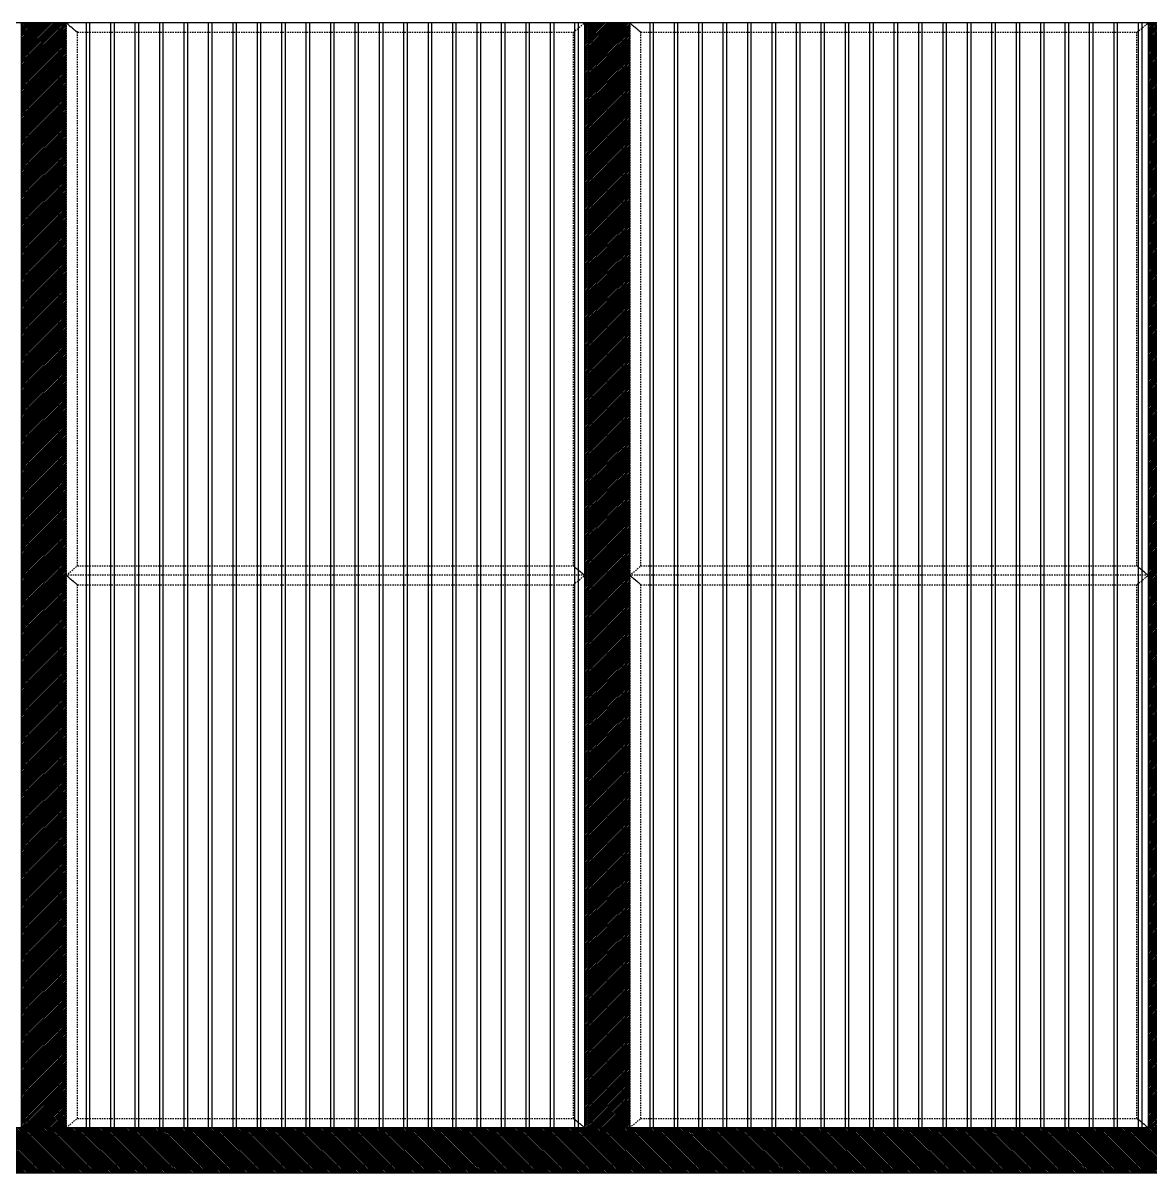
# Model space of a CAD drawing. Header units: millimetres. Extents: x 3774 to 718460, y -768339 to 192544.
# Drawn here: x 394901 to 397901, y -722367 to -719317 of the extents above; entities that cross this region are included whole.
import ezdxf
from ezdxf.xclip import XClip

# ---------------------------------------------------------------- set-up
doc = ezdxf.new("R2010")
doc.units = ezdxf.units.MM
doc.header["$XCLIPFRAME"] = 0
doc.set_wipeout_variables(frame=1)
for name, pattern in [('TA_GL_000.70000', [1.925, 0.7, -0.175, 0.175, -0.175, 0.7]), ('TA_HL_001.00000', [6.5, 3.55, -2.95]), ('XKITLINE00', [0]), ('XKITLINE02', [4, 2, -2])]:
    doc.linetypes.add(name, pattern=pattern)
for name, color, linetype in [('000 - 0_SYM_DWG_GRIDLINE_MAIN_COLOR_251', 7, 'Continuous'), ('010 - ASPG_EXTR_MAIN_COLOR_2', 7, 'Continuous'), ('010 - ASPG_EXTR_WIPEOUT_', 7, 'Continuous'), ('010 - ASPG_FRAMING_MAIN_COLOR_1', 7, 'Continuous'), ('010 - ASPG_FRAMING_MAIN_COLOR_2', 7, 'Continuous'), ('010 - ASPG_FRAMING_SUB_COLOR_2', 7, 'Continuous'), ('010 - ASPG_FRAMING_SUB_COLOR_3', 7, 'Continuous'), ('010 - ASPG_FRAMING_WIPEOUT_', 7, 'Continuous')]:
    doc.layers.add(name, color=color, linetype=linetype)
doc.layers.add('000_AREA_ASPG_AREA_HATCH_', color=7, linetype='Continuous', plot=False)
doc.layers.add('000_AREA_ASPG_AREA_MAIN_COLOR_1', color=7, linetype='Continuous', plot=False)
doc.layers.add('Bolt', color=7, linetype='Continuous', lineweight=0)
doc.layers.add('Part', color=7, linetype='Continuous', lineweight=0)
doc.styles.add('TA', font='', dxfattribs={"height": 4.5})
doc.styles.get('TA').set_extended_font_data('Cordia New')

# ---------------------------------------------------------------- blocks, each defined once
blk = doc.blocks.new('*U5902')
at = {"layer": '000 - 0_SYM_DWG_GRIDLINE_MAIN_COLOR_251', "color": 7, "linetype": 'ByBlock', "ltscale": 5}
blk.add_line((10, 0), (-759, 0), dxfattribs=at)
at = {"color": 7, "style": 'TA', "flags": 1}
blk.add_attdef('LOCATION', (6, -6), '', height=4.5, rotation=270, dxfattribs=at)
blk = doc.blocks.new('W-1-PP19-SE-ENT3_20260407-104913_PP19_ENT3_ELE1_DIMS_1')
at = {"layer": '000 - 0_SYM_DWG_GRIDLINE_MAIN_COLOR_251', "color": 7, "linetype": 'TA_GL_000.70000', "xscale": 50.00000000000003, "yscale": 50.00000000000003, "zscale": 50.00000000000003, "rotation": 180}
for p in [(-27800, 114550), (-27800, 111800)]:
    blk.add_blockref('*U5902', p, dxfattribs=at)
blk = doc.blocks.new('*A6183500')
at = {"layer": 'Part', "color": 7, "linetype": 'XKITLINE00', "lineweight": 0}
for p, q in [((2179.569525, -60.453462), (2328.969438, -60.453462)), ((2179.569525, -65.253462), (2328.969438, -65.253462))]:
    blk.add_line(p, q, dxfattribs=at)
blk = doc.blocks.new('*A6193501')
at = {"layer": 'Part', "color": 7, "linetype": 'XKITLINE00', "lineweight": 0}
blk.add_line((2179.569525, -82.453462), (2328.969438, -82.453462), dxfattribs=at)
blk = doc.blocks.new('*A7053587')
at = {"layer": 'Part', "color": 7, "linetype": 'XKITLINE00', "lineweight": 0}
blk.add_line((2216.769525, -82.453462), (2216.769525, -65.253462), dxfattribs=at)
blk = doc.blocks.new('*A7073589')
at = {"layer": 'Part', "color": 7, "linetype": 'XKITLINE00', "lineweight": 0}
blk.add_line((2238.369525, -82.453462), (2238.369525, -65.253462), dxfattribs=at)
blk = doc.blocks.new('*A11554037')
at = {"layer": 'Part', "color": 7, "linetype": 'XKITLINE00', "lineweight": 0}
for p, q in [((2238.209518, -80.053462), (2216.929525, -80.053462)), ((2216.929525, -80.573462), (2216.929525, -80.053462)), ((2238.209518, -80.573462), (2238.209518, -80.053462)), ((2238.209518, -80.573462), (2216.929525, -80.573462))]:
    blk.add_line(p, q, dxfattribs=at)
blk = doc.blocks.new('*A11584040')
at = {"layer": 'Part', "color": 7, "linetype": 'XKITLINE00', "lineweight": 0}
for p, q in [((2234.929603, -82.453462), (2235.089603, -82.293462)), ((2235.089603, -82.293462), (2236.849603, -82.293462)), ((2236.849603, -82.293462), (2237.009603, -82.453462))]:
    blk.add_line(p, q, dxfattribs=at)
blk = doc.blocks.new('*A11594041')
at = {"layer": 'Part', "color": 7, "linetype": 'XKITLINE00', "lineweight": 0}
for p, q in [((2236.849603, -82.213462), (2235.089603, -82.213462)), ((2235.089603, -82.213462), (2235.089603, -82.293462)), ((2236.849603, -82.213462), (2236.849603, -82.293462)), ((2236.849603, -82.293462), (2235.089603, -82.293462))]:
    blk.add_line(p, q, dxfattribs=at)
blk = doc.blocks.new('*A11654047')
at = {"layer": 'Part', "color": 7, "linetype": 'XKITLINE00', "lineweight": 0}
for p, q in [((2238.209518, -68.053462), (2216.929525, -68.053462)), ((2216.929525, -68.573462), (2216.929525, -68.053462)), ((2238.209518, -68.573462), (2238.209518, -68.053462)), ((2238.209518, -68.573462), (2216.929525, -68.573462))]:
    blk.add_line(p, q, dxfattribs=at)
blk = doc.blocks.new('*A11664048')
at = {"layer": 'Part', "color": 7, "linetype": 'XKITLINE00', "lineweight": 0}
for p, q in [((2218.769603, -68.573462), (2218.769603, -68.621462)), ((2218.769603, -68.621462), (2219.569603, -68.621462)), ((2219.569603, -68.621462), (2219.569603, -68.573462))]:
    blk.add_line(p, q, dxfattribs=at)
blk = doc.blocks.new('*A11674049')
at = {"layer": 'Part', "color": 7, "linetype": 'XKITLINE00', "lineweight": 0}
for p, q in [((2219.145603, -69.421462), (2219.145603, -68.621462)), ((2219.145603, -68.621462), (2219.193603, -68.621462)), ((2219.193603, -69.421462), (2219.193603, -68.621462)), ((2219.145603, -68.861462), (2219.193603, -68.861462)), ((2219.145603, -69.421462), (2219.193603, -69.421462))]:
    blk.add_line(p, q, dxfattribs=at)
blk = doc.blocks.new('*A11704052')
at = {"layer": 'Part', "color": 7, "linetype": 'XKITLINE00', "lineweight": 0}
for p, q in [((2235.945603, -69.421462), (2235.945603, -68.621462)), ((2235.945603, -68.621462), (2235.993603, -68.621462)), ((2235.993603, -69.421462), (2235.993603, -68.621462)), ((2235.945603, -68.861462), (2235.993603, -68.861462)), ((2235.945603, -69.421462), (2235.993603, -69.421462))]:
    blk.add_line(p, q, dxfattribs=at)
blk = doc.blocks.new('*A11714053')
at = {"layer": 'Part', "color": 7, "linetype": 'XKITLINE00', "lineweight": 0}
for p, q in [((2235.569603, -68.573462), (2235.569603, -68.621462)), ((2235.569603, -68.621462), (2236.369603, -68.621462)), ((2236.369603, -68.621462), (2236.369603, -68.573462))]:
    blk.add_line(p, q, dxfattribs=at)
blk = doc.blocks.new('*A11724054')
at = {"layer": 'Part', "color": 7, "linetype": 'XKITLINE00', "lineweight": 0}
for p, q in [((2219.193603, -65.573462), (2219.193603, -65.493462)), ((2219.233603, -65.573462), (2219.233603, -65.533462)), ((2219.233603, -65.533462), (2219.673603, -65.533462)), ((2219.673603, -65.533462), (2219.673603, -65.493462))]:
    blk.add_line(p, q, dxfattribs=at)
blk = doc.blocks.new('*A11734055')
at = {"layer": 'Part', "color": 7, "linetype": 'XKITLINE00', "lineweight": 0}
for p, q in [((2218.289603, -65.413462), (2218.129603, -65.253462)), ((2220.209603, -65.253462), (2220.049603, -65.413462)), ((2220.049603, -65.413462), (2218.289603, -65.413462))]:
    blk.add_line(p, q, dxfattribs=at)
blk = doc.blocks.new('*A11744056')
at = {"layer": 'Part', "color": 7, "linetype": 'XKITLINE00', "lineweight": 0}
for p, q in [((2218.289603, -65.493462), (2218.289603, -65.413462)), ((2218.289603, -65.413462), (2220.049603, -65.413462)), ((2218.289603, -65.493462), (2220.049603, -65.493462)), ((2220.049603, -65.493462), (2220.049603, -65.413462))]:
    blk.add_line(p, q, dxfattribs=at)
blk = doc.blocks.new('*A11754057')
at = {"layer": 'Part', "color": 7, "linetype": 'XKITLINE00', "lineweight": 0}
for p, q in [((2235.993603, -65.573462), (2235.993603, -65.493462)), ((2236.033603, -65.573462), (2236.033603, -65.533462)), ((2236.033603, -65.533462), (2236.473603, -65.533462)), ((2236.473603, -65.533462), (2236.473603, -65.493462))]:
    blk.add_line(p, q, dxfattribs=at)
blk = doc.blocks.new('*A11764058')
at = {"layer": 'Part', "color": 7, "linetype": 'XKITLINE00', "lineweight": 0}
for p, q in [((2235.089603, -65.413462), (2234.929603, -65.253462)), ((2237.009603, -65.253462), (2236.849603, -65.413462)), ((2236.849603, -65.413462), (2235.089603, -65.413462))]:
    blk.add_line(p, q, dxfattribs=at)
blk = doc.blocks.new('*A11774059')
at = {"layer": 'Part', "color": 7, "linetype": 'XKITLINE00', "lineweight": 0}
for p, q in [((2235.089603, -65.493462), (2235.089603, -65.413462)), ((2235.089603, -65.413462), (2236.849603, -65.413462)), ((2235.089603, -65.493462), (2236.849603, -65.493462)), ((2236.849603, -65.493462), (2236.849603, -65.413462))]:
    blk.add_line(p, q, dxfattribs=at)
blk = doc.blocks.new('*A11954077')
at = {"layer": 'Bolt'}
for points in [[(2218.874, -68.573), (2218.874, -68.525), (2218.986, -68.525), (2218.986, -68.573)], [(2219.354, -68.573), (2219.354, -68.525), (2219.466, -68.525), (2219.466, -68.573)], [(2218.874, -68.621), (2218.874, -68.573), (2218.986, -68.573), (2218.986, -68.621)], [(2219.354, -68.621), (2219.354, -68.573), (2219.466, -68.573), (2219.466, -68.621)]]:
    blk.add_hatch(color=7, dxfattribs=at).paths.add_polyline_path(points, flags=17)
at = {"layer": 'Bolt', "color": 7, "linetype": 'XKITLINE00', "lineweight": 0}
for p, q in [((2218.874, -68.573), (2218.874, -68.525)), ((2218.93, -68.685), (2218.93, -68.341)), ((2218.986, -68.573), (2218.986, -68.525)), ((2219.354, -68.573), (2219.354, -68.525)), ((2219.41, -68.685), (2219.41, -68.341)), ((2219.466, -68.573), (2219.466, -68.525)), ((2218.874, -68.621), (2218.874, -68.573)), ((2218.986, -68.621), (2218.986, -68.573)), ((2219.354, -68.621), (2219.354, -68.573)), ((2219.466, -68.621), (2219.466, -68.573))]:
    blk.add_line(p, q, dxfattribs=at)
blk = doc.blocks.new('*A11974079')
at = {"layer": 'Bolt'}
for points in [[(2235.674, -68.573), (2235.674, -68.525), (2235.786, -68.525), (2235.786, -68.573)], [(2236.154, -68.573), (2236.154, -68.525), (2236.266, -68.525), (2236.266, -68.573)], [(2235.674, -68.621), (2235.674, -68.573), (2235.786, -68.573), (2235.786, -68.621)], [(2236.154, -68.621), (2236.154, -68.573), (2236.266, -68.573), (2236.266, -68.621)]]:
    blk.add_hatch(color=7, dxfattribs=at).paths.add_polyline_path(points, flags=17)
at = {"layer": 'Bolt', "color": 7, "linetype": 'XKITLINE00', "lineweight": 0}
for p, q in [((2235.674, -68.573), (2235.674, -68.525)), ((2235.73, -68.685), (2235.73, -68.341)), ((2235.786, -68.573), (2235.786, -68.525)), ((2236.154, -68.573), (2236.154, -68.525)), ((2236.21, -68.685), (2236.21, -68.341)), ((2236.266, -68.573), (2236.266, -68.525)), ((2235.674, -68.621), (2235.674, -68.573)), ((2235.786, -68.621), (2235.786, -68.573)), ((2236.154, -68.621), (2236.154, -68.573)), ((2236.266, -68.621), (2236.266, -68.573))]:
    blk.add_line(p, q, dxfattribs=at)
blk = doc.blocks.new('*A11984080')
at = {"layer": 'Bolt'}
for points in [[(2218.586, -65.413), (2218.586, -65.493), (2218.474, -65.493), (2218.474, -65.413)], [(2219.866, -65.413), (2219.866, -65.493), (2219.754, -65.493), (2219.754, -65.413)]]:
    blk.add_hatch(color=7, dxfattribs=at).paths.add_polyline_path(points, flags=17)
at = {"layer": 'Bolt', "color": 7, "linetype": 'XKITLINE00', "lineweight": 0}
for p, q in [((2218.53, -65.35), (2218.53, -65.693)), ((2219.81, -65.35), (2219.81, -65.693)), ((2218.474, -65.413), (2218.474, -65.493)), ((2218.586, -65.413), (2218.586, -65.493)), ((2219.754, -65.413), (2219.754, -65.493)), ((2219.866, -65.413), (2219.866, -65.493))]:
    blk.add_line(p, q, dxfattribs=at)
blk = doc.blocks.new('*A11994081')
at = {"layer": 'Bolt', "color": 7, "linetype": 'XKITLINE02', "lineweight": 0}
for p, q in [((2219.082243, -65.773462), (2219.425603, -65.773462)), ((2219.145603, -65.717462), (2219.193603, -65.717462)), ((2219.145603, -65.829462), (2219.193603, -65.829462)), ((2219.193603, -65.717462), (2219.233603, -65.717462)), ((2219.193603, -65.829462), (2219.233603, -65.829462))]:
    blk.add_line(p, q, dxfattribs=at)
blk = doc.blocks.new('*A12004082')
at = {"layer": 'Bolt'}
for points in [[(2235.386, -65.413), (2235.386, -65.493), (2235.274, -65.493), (2235.274, -65.413)], [(2236.666, -65.413), (2236.666, -65.493), (2236.554, -65.493), (2236.554, -65.413)]]:
    blk.add_hatch(color=7, dxfattribs=at).paths.add_polyline_path(points, flags=17)
at = {"layer": 'Bolt', "color": 7, "linetype": 'XKITLINE00', "lineweight": 0}
for p, q in [((2235.33, -65.35), (2235.33, -65.693)), ((2236.61, -65.35), (2236.61, -65.693)), ((2235.274, -65.413), (2235.274, -65.493)), ((2235.386, -65.413), (2235.386, -65.493)), ((2236.554, -65.413), (2236.554, -65.493)), ((2236.666, -65.413), (2236.666, -65.493))]:
    blk.add_line(p, q, dxfattribs=at)
blk = doc.blocks.new('*A12014083')
at = {"layer": 'Bolt', "color": 7, "linetype": 'XKITLINE02', "lineweight": 0}
for p, q in [((2235.882243, -65.773462), (2236.225603, -65.773462)), ((2235.945603, -65.717462), (2235.993603, -65.717462)), ((2235.945603, -65.829462), (2235.993603, -65.829462)), ((2235.993603, -65.717462), (2236.033603, -65.717462)), ((2235.993603, -65.829462), (2236.033603, -65.829462))]:
    blk.add_line(p, q, dxfattribs=at)
blk = doc.blocks.new('*A12104092')
at = {"layer": 'Part', "color": 7, "linetype": 'XKITLINE00', "lineweight": 0}
for p, q in [((2236.369603, -65.573462), (2235.569603, -65.573462)), ((2235.569603, -68.053462), (2235.569603, -65.573462)), ((2236.369603, -68.053462), (2236.369603, -65.573462)), ((2235.569603, -80.053462), (2235.569603, -68.621462)), ((2236.369603, -80.053462), (2236.369603, -68.621462)), ((2235.569603, -82.133462), (2235.569603, -80.621462)), ((2236.369603, -82.133462), (2236.369603, -80.621462)), ((2235.569603, -82.133462), (2236.369603, -82.133462))]:
    blk.add_line(p, q, dxfattribs=at)
blk = doc.blocks.new('*A12114093')
at = {"layer": 'Part', "color": 7, "linetype": 'XKITLINE00', "lineweight": 0}
for p, q in [((2219.569603, -65.573462), (2218.769603, -65.573462)), ((2218.769603, -68.053462), (2218.769603, -65.573462)), ((2219.569603, -68.053462), (2219.569603, -65.573462)), ((2218.769603, -80.053462), (2218.769603, -68.621462)), ((2219.569603, -80.053462), (2219.569603, -68.621462)), ((2218.769603, -82.133462), (2218.769603, -80.621462)), ((2219.569603, -82.133462), (2219.569603, -80.621462)), ((2218.769603, -82.133462), (2219.569603, -82.133462))]:
    blk.add_line(p, q, dxfattribs=at)
blk = doc.blocks.new('*A12164098')
at = {"layer": 'Part', "color": 7, "linetype": 'XKITLINE00', "lineweight": 0}
for p, q in [((2235.569603, -80.573462), (2235.569603, -80.621462)), ((2235.569603, -80.621462), (2236.369603, -80.621462)), ((2236.369603, -80.621462), (2236.369603, -80.573462))]:
    blk.add_line(p, q, dxfattribs=at)
blk = doc.blocks.new('*A12174099')
at = {"layer": 'Part', "color": 7, "linetype": 'XKITLINE00', "lineweight": 0}
for p, q in [((2235.945603, -81.421462), (2235.945603, -80.621462)), ((2235.945603, -80.621462), (2235.993603, -80.621462)), ((2235.993603, -81.421462), (2235.993603, -80.621462)), ((2235.945603, -80.861462), (2235.993603, -80.861462)), ((2235.945603, -81.421462), (2235.993603, -81.421462))]:
    blk.add_line(p, q, dxfattribs=at)
blk = doc.blocks.new('*A12184100')
at = {"layer": 'Part', "color": 7, "linetype": 'XKITLINE00', "lineweight": 0}
for p, q in [((2235.905603, -82.173462), (2235.465603, -82.173462)), ((2235.465603, -82.173462), (2235.465603, -82.213462)), ((2235.905603, -82.133462), (2235.905603, -82.173462)), ((2235.945603, -82.213462), (2235.945603, -82.133462))]:
    blk.add_line(p, q, dxfattribs=at)
blk = doc.blocks.new('*A12194101')
at = {"layer": 'Part', "color": 7, "linetype": 'XKITLINE00', "lineweight": 0}
for p, q in [((2219.145603, -81.421462), (2219.145603, -80.621462)), ((2219.145603, -80.621462), (2219.193603, -80.621462)), ((2219.193603, -81.421462), (2219.193603, -80.621462)), ((2219.145603, -80.861462), (2219.193603, -80.861462)), ((2219.145603, -81.421462), (2219.193603, -81.421462))]:
    blk.add_line(p, q, dxfattribs=at)
blk = doc.blocks.new('*A12204102')
at = {"layer": 'Part', "color": 7, "linetype": 'XKITLINE00', "lineweight": 0}
for p, q in [((2218.769603, -80.573462), (2218.769603, -80.621462)), ((2218.769603, -80.621462), (2219.569603, -80.621462)), ((2219.569603, -80.621462), (2219.569603, -80.573462))]:
    blk.add_line(p, q, dxfattribs=at)
blk = doc.blocks.new('*A12214103')
at = {"layer": 'Part', "color": 7, "linetype": 'XKITLINE00', "lineweight": 0}
for p, q in [((2218.129603, -82.453462), (2218.289603, -82.293462)), ((2218.289603, -82.293462), (2220.049603, -82.293462)), ((2220.049603, -82.293462), (2220.209603, -82.453462))]:
    blk.add_line(p, q, dxfattribs=at)
blk = doc.blocks.new('*A12224104')
at = {"layer": 'Part', "color": 7, "linetype": 'XKITLINE00', "lineweight": 0}
for p, q in [((2219.105603, -82.173462), (2218.665603, -82.173462)), ((2218.665603, -82.173462), (2218.665603, -82.213462)), ((2219.105603, -82.133462), (2219.105603, -82.173462)), ((2219.145603, -82.213462), (2219.145603, -82.133462))]:
    blk.add_line(p, q, dxfattribs=at)
blk = doc.blocks.new('*A12234105')
at = {"layer": 'Part', "color": 7, "linetype": 'XKITLINE00', "lineweight": 0}
for p, q in [((2220.049603, -82.213462), (2218.289603, -82.213462)), ((2218.289603, -82.213462), (2218.289603, -82.293462)), ((2220.049603, -82.213462), (2220.049603, -82.293462)), ((2220.049603, -82.293462), (2218.289603, -82.293462))]:
    blk.add_line(p, q, dxfattribs=at)
blk = doc.blocks.new('*A12394121')
at = {"layer": 'Bolt'}
for points in [[(2235.674, -80.573), (2235.674, -80.525), (2235.786, -80.525), (2235.786, -80.573)], [(2235.674, -80.621), (2235.674, -80.573), (2235.786, -80.573), (2235.786, -80.621)], [(2236.154, -80.573), (2236.154, -80.525), (2236.266, -80.525), (2236.266, -80.573)], [(2236.154, -80.621), (2236.154, -80.573), (2236.266, -80.573), (2236.266, -80.621)]]:
    blk.add_hatch(color=7, dxfattribs=at).paths.add_polyline_path(points, flags=17)
at = {"layer": 'Bolt', "color": 7, "linetype": 'XKITLINE00', "lineweight": 0}
for p, q in [((2235.73, -80.685), (2235.73, -80.341)), ((2236.21, -80.685), (2236.21, -80.341)), ((2235.674, -80.573), (2235.674, -80.525)), ((2235.674, -80.621), (2235.674, -80.573)), ((2235.786, -80.573), (2235.786, -80.525)), ((2235.786, -80.621), (2235.786, -80.573)), ((2236.154, -80.573), (2236.154, -80.525)), ((2236.154, -80.621), (2236.154, -80.573)), ((2236.266, -80.573), (2236.266, -80.525)), ((2236.266, -80.621), (2236.266, -80.573))]:
    blk.add_line(p, q, dxfattribs=at)
blk = doc.blocks.new('*A12404122')
at = {"layer": 'Bolt', "color": 7, "linetype": 'XKITLINE02', "lineweight": 0}
for p, q in [((2236.056963, -81.933462), (2235.713603, -81.933462)), ((2235.945603, -81.877462), (2235.905603, -81.877462)), ((2235.993603, -81.877462), (2235.945603, -81.877462)), ((2235.945603, -81.989462), (2235.905603, -81.989462)), ((2235.993603, -81.989462), (2235.945603, -81.989462))]:
    blk.add_line(p, q, dxfattribs=at)
blk = doc.blocks.new('*A12414123')
at = {"layer": 'Bolt'}
for points in [[(2235.386, -82.213), (2235.386, -82.293), (2235.274, -82.293), (2235.274, -82.213)], [(2236.666, -82.213), (2236.666, -82.293), (2236.554, -82.293), (2236.554, -82.213)]]:
    blk.add_hatch(color=7, dxfattribs=at).paths.add_polyline_path(points, flags=17)
at = {"layer": 'Bolt', "color": 7, "linetype": 'XKITLINE00', "lineweight": 0}
for p, q in [((2235.274, -82.293), (2235.274, -82.213)), ((2235.33, -82.357), (2235.33, -82.013)), ((2235.386, -82.293), (2235.386, -82.213)), ((2236.554, -82.293), (2236.554, -82.213)), ((2236.61, -82.357), (2236.61, -82.013)), ((2236.666, -82.293), (2236.666, -82.213))]:
    blk.add_line(p, q, dxfattribs=at)
blk = doc.blocks.new('*A12424124')
at = {"layer": 'Bolt'}
for points in [[(2218.874, -80.573), (2218.874, -80.525), (2218.986, -80.525), (2218.986, -80.573)], [(2218.874, -80.621), (2218.874, -80.573), (2218.986, -80.573), (2218.986, -80.621)], [(2219.354, -80.573), (2219.354, -80.525), (2219.466, -80.525), (2219.466, -80.573)], [(2219.354, -80.621), (2219.354, -80.573), (2219.466, -80.573), (2219.466, -80.621)]]:
    blk.add_hatch(color=7, dxfattribs=at).paths.add_polyline_path(points, flags=17)
at = {"layer": 'Bolt', "color": 7, "linetype": 'XKITLINE00', "lineweight": 0}
for p, q in [((2218.93, -80.685), (2218.93, -80.341)), ((2219.41, -80.685), (2219.41, -80.341)), ((2218.874, -80.573), (2218.874, -80.525)), ((2218.874, -80.621), (2218.874, -80.573)), ((2218.986, -80.573), (2218.986, -80.525)), ((2218.986, -80.621), (2218.986, -80.573)), ((2219.354, -80.573), (2219.354, -80.525)), ((2219.354, -80.621), (2219.354, -80.573)), ((2219.466, -80.573), (2219.466, -80.525)), ((2219.466, -80.621), (2219.466, -80.573))]:
    blk.add_line(p, q, dxfattribs=at)
blk = doc.blocks.new('*A12434125')
at = {"layer": 'Bolt', "color": 7, "linetype": 'XKITLINE02', "lineweight": 0}
for p, q in [((2219.256963, -81.933462), (2218.913603, -81.933462)), ((2219.145603, -81.877462), (2219.105603, -81.877462)), ((2219.193603, -81.877462), (2219.145603, -81.877462)), ((2219.145603, -81.989462), (2219.105603, -81.989462)), ((2219.193603, -81.989462), (2219.145603, -81.989462))]:
    blk.add_line(p, q, dxfattribs=at)
blk = doc.blocks.new('*A12444126')
at = {"layer": 'Bolt'}
for points in [[(2218.586, -82.213), (2218.586, -82.293), (2218.474, -82.293), (2218.474, -82.213)], [(2219.866, -82.213), (2219.866, -82.293), (2219.754, -82.293), (2219.754, -82.213)]]:
    blk.add_hatch(color=7, dxfattribs=at).paths.add_polyline_path(points, flags=17)
at = {"layer": 'Bolt', "color": 7, "linetype": 'XKITLINE00', "lineweight": 0}
for p, q in [((2218.474, -82.293), (2218.474, -82.213)), ((2218.53, -82.357), (2218.53, -82.013)), ((2218.586, -82.293), (2218.586, -82.213)), ((2219.754, -82.293), (2219.754, -82.213)), ((2219.81, -82.357), (2219.81, -82.013)), ((2219.866, -82.293), (2219.866, -82.213))]:
    blk.add_line(p, q, dxfattribs=at)
blk = doc.blocks.new('W-1-PP19-SE-ENT3_20260407-111149_PP19_ENT3_SE_ELE3')
at = {"color": 7, "lineweight": 0, "xscale": 125, "yscale": 125, "zscale": 125}
for name in ['*A6183500', '*A7053587', '*A11734055', '*A11764058', '*A7073589', '*A11744056', '*A11984080', '*A11724054', '*A11774059', '*A12004082', '*A11754057', '*A12114093', '*A11994081', '*A12104092', '*A12014083', '*A11654047', '*A11954077', '*A11974079', '*A11664048', '*A11674049', '*A11714053', '*A11704052', '*A11554037', '*A12424124', '*A12394121', '*A12204102', '*A12194101', '*A12164098', '*A12174099', '*A12444126', '*A12434125', '*A12414123', '*A12404122', '*A12214103', '*A12234105', '*A12224104', '*A11584040', '*A11594041', '*A12184100', '*A6193501']:
    blk.add_blockref(name, (-296446.190625, 122106.68275), dxfattribs=at)
blk = doc.blocks.new('*U7969')
at = {"color": 7}
blk.add_wipeout([(0, -40), (18510.6, -40), (18510.6, 40), (0, 40)], dxfattribs=at).dxf.layer = '010 - ASPG_FRAMING_WIPEOUT_'
at = {"layer": '010 - ASPG_FRAMING_MAIN_COLOR_2', "color": 7}
blk.add_lwpolyline([(0, -40), (18510.6, -40), (18510.6, 40), (0, 40)], close=True, dxfattribs=at)
at = {"color": 7}
for points in [[(-40, 40), (18511, 40), (18511, 50), (-40, 50)], [(-40, -50), (18511, -50), (18511, -40), (-40, -40)]]:
    blk.add_wipeout(points, dxfattribs=at).dxf.layer = '010 - ASPG_FRAMING_WIPEOUT_'
at = {"layer": '010 - ASPG_FRAMING_MAIN_COLOR_1', "color": 7}
for points in [[(-40, 40), (18511, 40), (18511, 50), (-40, 50)], [(-40, -50), (18511, -50), (18511, -40), (-40, -40)]]:
    blk.add_lwpolyline(points, close=True, dxfattribs=at)
blk = doc.blocks.new('*U8004')
at = {"color": 7}
blk.add_wipeout([(50, 0), (1450, 0), (1450, 2940), (50, 2940)], dxfattribs=at).dxf.layer = '010 - ASPG_EXTR_WIPEOUT_'
at = {"layer": '010 - ASPG_EXTR_MAIN_COLOR_2', "color": 7}
for points in [[(113.3, 0), (123.5, 0), (123.5, 2940), (113.3, 2940)], [(178.3, 0), (188.5, 0), (188.5, 2940), (178.3, 2940)], [(243.3, 0), (253.5, 0), (253.5, 2940), (243.3, 2940)], [(308.3, 0), (318.5, 0), (318.5, 2940), (308.3, 2940)], [(373.3, 0), (383.5, 0), (383.5, 2940), (373.3, 2940)], [(438.3, 0), (448.5, 0), (448.5, 2940), (438.3, 2940)], [(503.3, 0), (513.5, 0), (513.5, 2940), (503.3, 2940)], [(568.3, 0), (578.5, 0), (578.5, 2940), (568.3, 2940)], [(633.3, 0), (643.5, 0), (643.5, 2940), (633.3, 2940)], [(698.3, 0), (708.5, 0), (708.5, 2940), (698.3, 2940)], [(763.3, 0), (773.5, 0), (773.5, 2940), (763.3, 2940)], [(828.3, 0), (838.5, 0), (838.5, 2940), (828.3, 2940)], [(893.3, 0), (903.5, 0), (903.5, 2940), (893.3, 2940)], [(958.3, 0), (968.5, 0), (968.5, 2940), (958.3, 2940)], [(1023.3, 0), (1033.5, 0), (1033.5, 2940), (1023.3, 2940)], [(1088.3, 0), (1098.5, 0), (1098.5, 2940), (1088.3, 2940)], [(1153.3, 0), (1163.5, 0), (1163.5, 2940), (1153.3, 2940)], [(1218.3, 0), (1228.5, 0), (1228.5, 2940), (1218.3, 2940)], [(1283.3, 0), (1293.5, 0), (1293.5, 2940), (1283.3, 2940)], [(1348.3, 0), (1358.5, 0), (1358.5, 2940), (1348.3, 2940)], [(1413.3, 0), (1423.5, 0), (1423.5, 2940), (1413.3, 2940)]]:
    blk.add_lwpolyline(points, close=True, dxfattribs=at)
at = {"layer": '010 - ASPG_FRAMING_SUB_COLOR_2', "color": 7}
blk.add_lwpolyline([(50, 0), (1450, 0), (1450, 2940), (50, 2940)], close=True, dxfattribs=at)
at = {"color": 7}
for points in [[(-50, 0), (50, 0), (50, 2940), (-50, 2940)], [(1450, 0), (1550, 0), (1550, 2940), (1450, 2940)]]:
    blk.add_wipeout(points, dxfattribs=at).dxf.layer = '010 - ASPG_EXTR_WIPEOUT_'
at = {"layer": '010 - ASPG_FRAMING_MAIN_COLOR_1', "color": 7}
for points in [[(-50, 0), (-40, 0), (-40, 2940), (-50, 2940)], [(40, 0), (50, 0), (50, 2940), (40, 2940)], [(1450, 0), (1460, 0), (1460, 2940), (1450, 2940)], [(1540, 0), (1550, 0), (1550, 2940), (1540, 2940)]]:
    blk.add_lwpolyline(points, close=True, dxfattribs=at)
at = {"layer": '010 - ASPG_FRAMING_SUB_COLOR_2', "color": 7}
for points in [[(-50, 0), (50, 0), (50, 2940), (-50, 2940)], [(1450, 0), (1550, 0), (1550, 2940), (1450, 2940)]]:
    blk.add_lwpolyline(points, close=True, dxfattribs=at)
blk = doc.blocks.new('*U8006')
at = {"color": 7}
blk.add_wipeout([(50, 0), (1450, 0), (1450, 2940), (50, 2940)], dxfattribs=at).dxf.layer = '010 - ASPG_EXTR_WIPEOUT_'
at = {"layer": '010 - ASPG_EXTR_MAIN_COLOR_2', "color": 7}
for points in [[(113.3, 0), (123.5, 0), (123.5, 2940), (113.3, 2940)], [(178.3, 0), (188.5, 0), (188.5, 2940), (178.3, 2940)], [(243.3, 0), (253.5, 0), (253.5, 2940), (243.3, 2940)], [(308.3, 0), (318.5, 0), (318.5, 2940), (308.3, 2940)], [(373.3, 0), (383.5, 0), (383.5, 2940), (373.3, 2940)], [(438.3, 0), (448.5, 0), (448.5, 2940), (438.3, 2940)], [(503.3, 0), (513.5, 0), (513.5, 2940), (503.3, 2940)], [(568.3, 0), (578.5, 0), (578.5, 2940), (568.3, 2940)], [(633.3, 0), (643.5, 0), (643.5, 2940), (633.3, 2940)], [(698.3, 0), (708.5, 0), (708.5, 2940), (698.3, 2940)], [(763.3, 0), (773.5, 0), (773.5, 2940), (763.3, 2940)], [(828.3, 0), (838.5, 0), (838.5, 2940), (828.3, 2940)], [(893.3, 0), (903.5, 0), (903.5, 2940), (893.3, 2940)], [(958.3, 0), (968.5, 0), (968.5, 2940), (958.3, 2940)], [(1023.3, 0), (1033.5, 0), (1033.5, 2940), (1023.3, 2940)], [(1088.3, 0), (1098.5, 0), (1098.5, 2940), (1088.3, 2940)], [(1153.3, 0), (1163.5, 0), (1163.5, 2940), (1153.3, 2940)], [(1218.3, 0), (1228.5, 0), (1228.5, 2940), (1218.3, 2940)], [(1283.3, 0), (1293.5, 0), (1293.5, 2940), (1283.3, 2940)], [(1348.3, 0), (1358.5, 0), (1358.5, 2940), (1348.3, 2940)], [(1413.3, 0), (1423.5, 0), (1423.5, 2940), (1413.3, 2940)]]:
    blk.add_lwpolyline(points, close=True, dxfattribs=at)
at = {"layer": '010 - ASPG_FRAMING_SUB_COLOR_2', "color": 7}
blk.add_lwpolyline([(50, 0), (1450, 0), (1450, 2940), (50, 2940)], close=True, dxfattribs=at)
at = {"color": 7}
for points in [[(-50, 0), (50, 0), (50, 2940), (-50, 2940)], [(1450, 0), (1550, 0), (1550, 2940), (1450, 2940)]]:
    blk.add_wipeout(points, dxfattribs=at).dxf.layer = '010 - ASPG_EXTR_WIPEOUT_'
at = {"layer": '010 - ASPG_FRAMING_MAIN_COLOR_1', "color": 7}
for points in [[(-50, 0), (-40, 0), (-40, 2940), (-50, 2940)], [(40, 0), (50, 0), (50, 2940), (40, 2940)], [(1450, 0), (1460, 0), (1460, 2940), (1450, 2940)], [(1540, 0), (1550, 0), (1550, 2940), (1540, 2940)]]:
    blk.add_lwpolyline(points, close=True, dxfattribs=at)
at = {"layer": '010 - ASPG_FRAMING_SUB_COLOR_2', "color": 7}
for points in [[(-50, 0), (50, 0), (50, 2940), (-50, 2940)], [(1450, 0), (1550, 0), (1550, 2940), (1450, 2940)]]:
    blk.add_lwpolyline(points, close=True, dxfattribs=at)
blk = doc.blocks.new('*U8147')
at = {"layer": '010 - ASPG_FRAMING_SUB_COLOR_3', "color": 7, "linetype": 'ByBlock'}
for points in [[(0, 0), (0, 1380), (25, 1350), (25, 30), (0, 0)], [(1470, 1380), (0, 1380), (25, 1350), (1445, 1350)], [(1470, 0), (1470, 1380), (1445, 1350), (1445, 30), (1470, 0)], [(25, 30), (1445, 30), (1470, 0), (0, 0), (25, 30)]]:
    blk.add_lwpolyline(points, close=True, dxfattribs=at)
blk = doc.blocks.new('*U8194')
at = {"layer": '000_AREA_ASPG_AREA_HATCH_', "transparency": 33554539}
h = blk.add_hatch(dxfattribs=at)
h.set_pattern_fill('ANSI31')
h.set_pattern_definition([(45, (-24.4354, 2914.1105), (-2.245064, 2.245064), [])])
h.paths.add_polyline_path([(-60, 0), (60, 0), (60, 2940), (-60, 2940)])
at = {"layer": '000_AREA_ASPG_AREA_MAIN_COLOR_1', "color": 7}
blk.add_lwpolyline([(-60, 0), (60, 0), (60, 2940), (-60, 2940)], close=True, dxfattribs=at)
blk = doc.blocks.new('*U8197')
at = {"layer": '000_AREA_ASPG_AREA_HATCH_', "transparency": 33554539}
h = blk.add_hatch(dxfattribs=at)
h.set_pattern_fill('ANSI31')
h.set_pattern_definition([(45, (-24.4354, 18485.126), (-2.24506403, 2.24506403), [])])
h.paths.add_polyline_path([(-60, 0), (60, 0), (60, 18511), (-60, 18511)])
at = {"layer": '000_AREA_ASPG_AREA_MAIN_COLOR_1', "color": 7}
blk.add_lwpolyline([(-60, 0), (60, 0), (60, 18511), (-60, 18511)], close=True, dxfattribs=at)

msp = doc.modelspace()

# ---------------------------------------------------------------- block references
at = {"color": 7}
ref = msp.add_blockref('W-1-PP19-SE-ENT3_20260407-111149_PP19_ENT3_SE_ELE3', (414456.105, -833866.64), dxfattribs=at)
XClip(ref).set_block_clipping_path([(-32830.0732933623, 98192.9450294074), (1428.5091477262, 121044.4843190958)])

# ---------------------------------------------------------------- next in the draw order: block references
msp.add_blockref('*U7969', (390425.697, -722316.64), dxfattribs=at)

# ---------------------------------------------------------------- next in the draw order: block references
msp.add_blockref('W-1-PP19-SE-ENT3_20260407-104913_PP19_ENT3_ELE1_DIMS_1', (414456.105, -833866.64), dxfattribs=at)

# ---------------------------------------------------------------- next in the draw order: block references
msp.add_blockref('*U8004', (393456.105, -722256.64), dxfattribs=at)

# ---------------------------------------------------------------- next in the draw order: block references
msp.add_blockref('*U8004', (394956.105, -722256.64), dxfattribs=at)

# ---------------------------------------------------------------- next in the draw order: block references
for name, p in [('*U8194', (394956.105, -722256.64)), ('*U8006', (396456.105, -722256.64))]:
    msp.add_blockref(name, p, dxfattribs=at)

# ---------------------------------------------------------------- next in the draw order: block references
at = {"color": 7, "linetype": 'TA_HL_001.00000', "rotation": 89.99999999999994}
for p in [(396396.105, -720786.64), (397896.105, -720786.64), (396396.105, -722256.64), (397896.105, -722256.64)]:
    msp.add_blockref('*U8147', p, dxfattribs=at)
at = {"color": 7}
for p in [(396456.105, -722256.64), (397956.105, -722256.64)]:
    msp.add_blockref('*U8194', p, dxfattribs=at)
at = {"color": 7, "rotation": 270}
msp.add_blockref('*U8197', (390425.697, -722316.64), dxfattribs=at)

doc.saveas('drawing.dxf')
